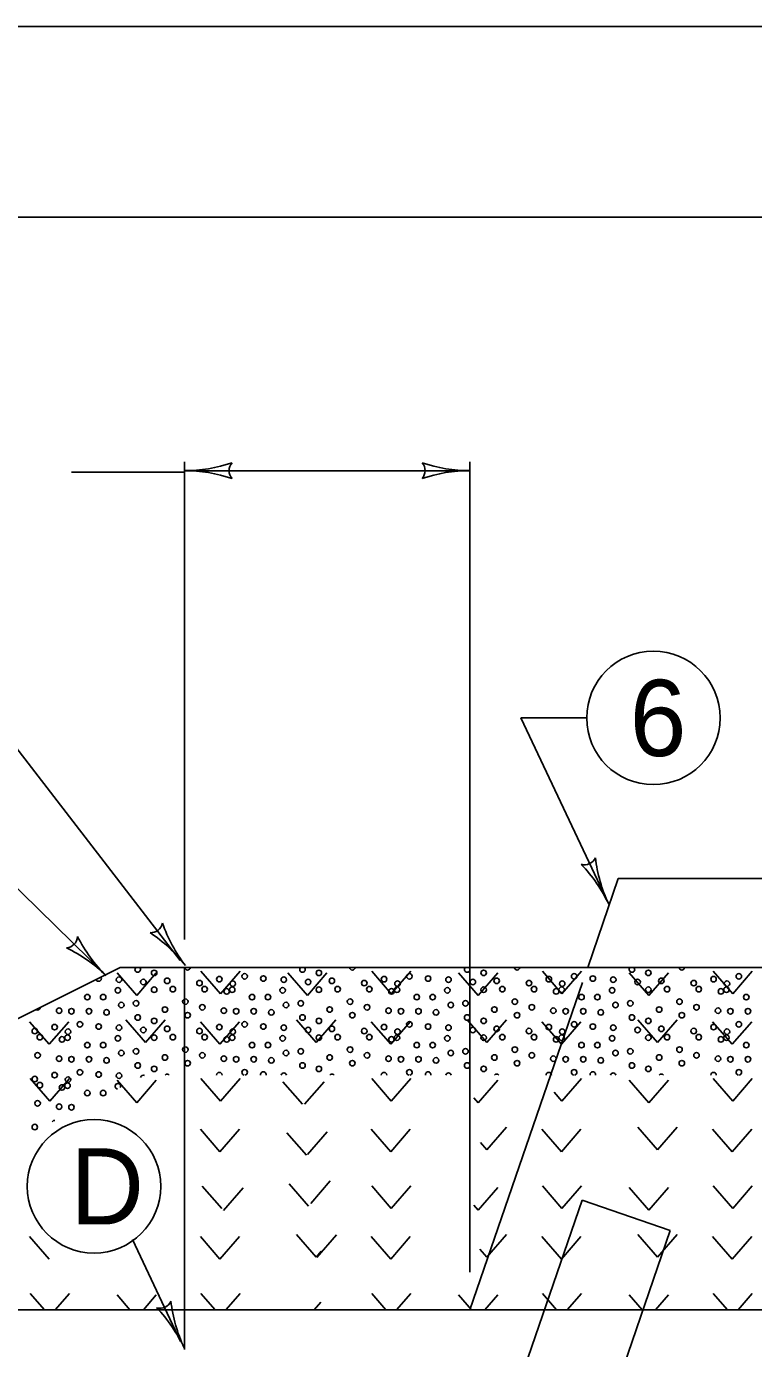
# Model space of a CAD drawing. Extents: x 1000 to 1036.3, y 1000 to 1022.
# Drawn here: x 1011.788 to 1013.695, y 1018.533 to 1022 of the extents above; entities that cross this region are included whole.
import ezdxf

# ---------------------------------------------------------------- set-up
doc = ezdxf.new("R2010")
doc.units = 0
for name, color, linetype in [('1', 7, 'Continuous'), ('10', 7, 'Continuous'), ('11', 7, 'Continuous'), ('5', 7, 'Continuous')]:
    doc.layers.add(name, color=color, linetype=linetype)

msp = doc.modelspace()

# ---------------------------------------------------------------- linework, layer by layer
at = {"layer": '1'}
for p, q in [((1012.2019, 1020.8578), (1012.2019, 1019.6054)), ((1012.9505, 1020.8578), (1012.9505, 1018.7325)), ((1011.9063, 1020.8312), (1012.2019, 1020.8312)), ((1012.2019, 1020.8349), (1012.9505, 1020.8349)), ((1011.5319, 1020.4044), (1012.1912, 1019.5502)), ((1013.3146, 1019.6981), (1013.0843, 1020.1865)), ((1013.0843, 1020.1865), (1013.2569, 1020.1865)), ((1011.731, 1019.7716), (1011.9966, 1019.5106)), ((1013.3399, 1019.7651), (1013.2597, 1019.5321)), ((1013.3399, 1019.7651), (1014.3304, 1019.7651)), ((1012.0336, 1019.5321), (1010.2383, 1018.6344)), ((1012.0255, 1019.5179), (1012.0769, 1019.4589)), ((1012.0336, 1019.5321), (1014.5406, 1019.5321)), ((1012.0769, 1019.4589), (1012.1283, 1019.5179)), ((1012.2019, 1019.5321), (1012.2019, 1018.5303)), ((1012.2454, 1019.5221), (1012.2968, 1019.4632)), ((1012.2968, 1019.4632), (1012.3482, 1019.5221)), ((1012.4732, 1019.5179), (1012.5246, 1019.4589)), ((1012.5246, 1019.4589), (1012.5759, 1019.5179)), ((1012.6931, 1019.5221), (1012.7444, 1019.4632)), ((1012.7444, 1019.4632), (1012.7958, 1019.5221)), ((1012.9208, 1019.5179), (1012.9723, 1019.4589)), ((1012.9723, 1019.4589), (1013.0236, 1019.5179)), ((1013.1408, 1019.5221), (1013.1921, 1019.4632)), ((1013.1921, 1019.4632), (1013.2435, 1019.5221)), ((1013.3685, 1019.5179), (1013.4199, 1019.4589)), ((1013.4199, 1019.4589), (1013.4713, 1019.5179)), ((1013.5884, 1019.5221), (1013.6398, 1019.4632)), ((1013.6398, 1019.4632), (1013.6912, 1019.5221)), ((1013.2463, 1019.493), (1012.9505, 1018.6344)), ((1011.7962, 1019.3894), (1011.8476, 1019.3305)), ((1011.8476, 1019.3305), (1011.899, 1019.3894)), ((1012.0484, 1019.3945), (1012.0998, 1019.3355)), ((1012.0998, 1019.3355), (1012.1512, 1019.3945)), ((1012.2438, 1019.3894), (1012.2953, 1019.3305)), ((1012.2953, 1019.3305), (1012.3467, 1019.3894)), ((1012.4961, 1019.3945), (1012.5475, 1019.3355)), ((1012.5475, 1019.3355), (1012.5988, 1019.3945)), ((1012.6915, 1019.3894), (1012.7429, 1019.3305)), ((1012.7429, 1019.3305), (1012.7943, 1019.3894)), ((1012.9438, 1019.3945), (1012.9952, 1019.3355)), ((1012.9952, 1019.3355), (1013.0465, 1019.3945)), ((1013.1392, 1019.3894), (1013.1906, 1019.3305)), ((1013.1906, 1019.3305), (1013.242, 1019.3894)), ((1013.3914, 1019.3945), (1013.4428, 1019.3355)), ((1013.4428, 1019.3355), (1013.4942, 1019.3945)), ((1013.5868, 1019.3894), (1013.6383, 1019.3305)), ((1013.6383, 1019.3305), (1013.6897, 1019.3894)), ((1011.7978, 1019.2405), (1011.8491, 1019.1816)), ((1011.8491, 1019.1816), (1011.9005, 1019.2405)), ((1012.0255, 1019.2363), (1012.0769, 1019.1773)), ((1012.0769, 1019.1773), (1012.1283, 1019.2363)), ((1012.2454, 1019.2405), (1012.2968, 1019.1816)), ((1012.2968, 1019.1816), (1012.3482, 1019.2405)), ((1012.4603, 1019.2325), (1012.5117, 1019.1736)), ((1012.5171, 1019.1731), (1012.5685, 1019.232)), ((1012.6931, 1019.2405), (1012.7444, 1019.1816)), ((1012.7444, 1019.1816), (1012.7958, 1019.2405)), ((1012.9723, 1019.1773), (1013.0236, 1019.2363)), ((1013.1921, 1019.1816), (1013.2435, 1019.2405)), ((1013.3685, 1019.2363), (1013.4199, 1019.1773)), ((1013.4199, 1019.1773), (1013.4713, 1019.2363)), ((1013.5884, 1019.2405), (1013.6398, 1019.1816)), ((1013.6398, 1019.1816), (1013.6912, 1019.2405)), ((1012.9612, 1019.19), (1012.9723, 1019.1773)), ((1013.1713, 1019.2054), (1013.1921, 1019.1816)), ((1012.2438, 1019.1078), (1012.2953, 1019.0489)), ((1012.2953, 1019.0489), (1012.3467, 1019.1078)), ((1012.471, 1019.0987), (1012.5223, 1019.0398)), ((1012.5251, 1019.0419), (1012.5765, 1019.1008)), ((1012.6915, 1019.1078), (1012.7429, 1019.0489)), ((1012.7429, 1019.0489), (1012.7943, 1019.1078)), ((1012.9952, 1019.0539), (1013.0465, 1019.1129)), ((1013.1392, 1019.1078), (1013.1906, 1019.0489)), ((1013.1906, 1019.0489), (1013.242, 1019.1078)), ((1013.3914, 1019.1129), (1013.4428, 1019.0539)), ((1013.4428, 1019.0539), (1013.4942, 1019.1129)), ((1013.5868, 1019.1078), (1013.6383, 1019.0489)), ((1013.6383, 1019.0489), (1013.6897, 1019.1078)), ((1012.9784, 1019.0732), (1012.9952, 1019.0539)), ((1012.2485, 1018.9587), (1012.2999, 1018.8998)), ((1012.3048, 1018.8948), (1012.3563, 1018.9537)), ((1012.4763, 1018.9648), (1012.5277, 1018.9059)), ((1012.5331, 1018.9134), (1012.5845, 1018.9723)), ((1012.6931, 1018.9589), (1012.7444, 1018.9)), ((1012.7444, 1018.9), (1012.7958, 1018.9589)), ((1012.9723, 1018.8958), (1013.0236, 1018.9548)), ((1013.1408, 1018.9589), (1013.1921, 1018.9)), ((1013.1921, 1018.9), (1013.2435, 1018.9589)), ((1013.3685, 1018.9548), (1013.4199, 1018.8958)), ((1013.4199, 1018.8958), (1013.4713, 1018.9548)), ((1013.5884, 1018.9589), (1013.6398, 1018.9)), ((1013.6398, 1018.9), (1013.6912, 1018.9589)), ((1013.2448, 1018.9218), (1012.0873, 1015.5608)), ((1013.2448, 1018.9218), (1013.4761, 1018.8422)), ((1012.9613, 1018.9083), (1012.9723, 1018.8958)), ((1011.7962, 1018.8263), (1011.8476, 1018.7673)), ((1012.0662, 1018.8185), (1012.1917, 1018.5513)), ((1012.2438, 1018.8263), (1012.2953, 1018.7673)), ((1012.2953, 1018.7673), (1012.3467, 1018.8263)), ((1013.4761, 1018.8422), (1012.3187, 1015.4811)), ((1012.4961, 1018.8313), (1012.5475, 1018.7723)), ((1012.5492, 1018.7715), (1012.6006, 1018.8304)), ((1012.6915, 1018.8263), (1012.7429, 1018.7673)), ((1012.7429, 1018.7673), (1012.7943, 1018.8263)), ((1012.9952, 1018.7723), (1013.0465, 1018.8313)), ((1013.1392, 1018.8263), (1013.1906, 1018.7673)), ((1013.1906, 1018.7673), (1013.242, 1018.8263)), ((1013.3914, 1018.8313), (1013.4428, 1018.7723)), ((1013.4428, 1018.7723), (1013.4942, 1018.8313)), ((1013.5868, 1018.8263), (1013.6383, 1018.7673)), ((1013.6383, 1018.7673), (1013.6897, 1018.8263)), ((1012.5475, 1018.7723), (1012.5608, 1018.7877)), ((1012.9768, 1018.7935), (1012.9952, 1018.7723)), ((1011.7978, 1018.6773), (1011.8352, 1018.6344)), ((1011.8631, 1018.6344), (1011.9005, 1018.6773)), ((1012.0255, 1018.6732), (1012.0593, 1018.6344)), ((1012.0945, 1018.6344), (1012.1283, 1018.6732)), ((1012.2454, 1018.6773), (1012.2828, 1018.6344)), ((1012.3108, 1018.6344), (1012.3482, 1018.6773)), ((1012.6931, 1018.6773), (1012.7305, 1018.6344)), ((1012.7584, 1018.6344), (1012.7958, 1018.6773)), ((1012.9208, 1018.6732), (1012.9546, 1018.6344)), ((1012.9898, 1018.6344), (1013.0236, 1018.6732)), ((1013.1408, 1018.6773), (1013.1782, 1018.6344)), ((1013.2061, 1018.6344), (1013.2435, 1018.6773)), ((1013.3685, 1018.6732), (1013.4023, 1018.6344)), ((1013.4375, 1018.6344), (1013.4713, 1018.6732)), ((1013.5884, 1018.6773), (1013.6258, 1018.6344)), ((1013.6538, 1018.6344), (1013.6912, 1018.6773)), ((1012.5422, 1018.6344), (1012.5596, 1018.6543)), ((1010.0299, 1018.6344), (1014.4198, 1018.6344))]:
    msp.add_line(p, q, dxfattribs=at)
for centre, radius, start, end in [((1012.202, 1021.2259), 0.3909, 270.0061, 288.6528), ((1012.3506, 1020.835), 0.0313, 139.1087, 221.2254), ((1012.8018, 1020.835), 0.0313, 318.7746, 40.8913), ((1012.9505, 1021.2259), 0.3909, 251.3472, 269.9939), ((1012.202, 1020.444), 0.3909, 90, 90.0122), ((1012.202, 1020.444), 0.3909, 71.3312, 90), ((1012.9505, 1020.444), 0.3909, 90, 108.6688), ((1012.9505, 1020.444), 0.3909, 89.9878, 90), ((1013.2513, 1019.8326), 0.0313, 254.0148, 336.1315), ((1013.6682, 1019.8648), 0.3909, 186.5873, 205.2341), ((1012.961, 1019.5314), 0.3909, 25.2402, 43.909), ((1012.961, 1019.5314), 0.3909, 25.228, 25.2402), ((1012.1138, 1019.6545), 0.0313, 266.433, 348.5497), ((1012.5141, 1019.7757), 0.3909, 199.0056, 217.6523), ((1011.8906, 1019.6148), 0.0313, 274.2733, 356.39), ((1012.2706, 1019.7894), 0.3909, 206.8458, 225.4926), ((1011.8951, 1019.298), 0.3909, 37.6584, 56.3272), ((1011.7226, 1019.2318), 0.3909, 45.4987, 64.1675), ((1011.8951, 1019.298), 0.3909, 37.6462, 37.6584), ((1011.7226, 1019.2318), 0.3909, 45.4865, 45.4987), ((1012.1379, 1018.6695), 0.0313, 253.9324, 336.0491), ((1011.8472, 1018.3687), 0.3909, 25.1578, 43.8266), ((1012.5549, 1018.7011), 0.3909, 186.505, 205.1517), ((1011.8472, 1018.3687), 0.3909, 25.1456, 25.1578)]:
    msp.add_arc(centre, radius, start, end, dxfattribs=at)
at = {"layer": '10'}
for p, q in [((1000, 1022), (1036, 1022)), ((1007, 1021.5), (1035.5, 1021.5))]:
    msp.add_line(p, q, dxfattribs=at)
at = {"layer": '11'}
msp.add_lwpolyline([(1007, 1000.5), (1035.5, 1000.5), (1035.5, 1021.5), (1007, 1021.5)], close=True, dxfattribs=at)
msp.add_lwpolyline([(1007, 1000.5), (1035.5, 1000.5), (1035.5, 1021.5), (1007, 1021.5)], close=True, dxfattribs=at)
msp.add_lwpolyline([(1007, 1000.5), (1035.5, 1000.5), (1035.5, 1021.5), (1007, 1021.5)], close=True, dxfattribs=at)
msp.add_lwpolyline([(1007, 1000.5), (1035.5, 1000.5), (1035.5, 1021.5), (1007, 1021.5)], close=True, dxfattribs=at)
for centre in [(1013.4319, 1020.1865), (1011.965, 1018.958)]:
    msp.add_circle(centre, 0.175, dxfattribs=at)
at = {"layer": '5'}
for centre in [(1012.0306, 1019.4999), (1012.1227, 1019.5178), (1012.1568, 1019.497), (1012.2936, 1019.5014), (1012.36, 1019.5088), (1012.4091, 1019.5029), (1012.4626, 1019.4999), (1012.5547, 1019.5178), (1012.5888, 1019.497), (1012.7256, 1019.5014), (1012.792, 1019.5088), (1012.8411, 1019.5029), (1012.8946, 1019.4999), (1012.9867, 1019.5178), (1013.0208, 1019.497), (1013.1576, 1019.5014), (1013.224, 1019.5088), (1013.2731, 1019.5029), (1013.3266, 1019.4999), (1013.4187, 1019.5178), (1013.4528, 1019.497), (1013.5896, 1019.5014), (1013.656, 1019.5088), (1012.0276, 1019.4721), (1012.0944, 1019.494), (1012.1227, 1019.4736), (1012.1717, 1019.4751), (1012.2416, 1019.491), (1012.2549, 1019.4751), (1012.3129, 1019.4692), (1012.3274, 1019.4736), (1012.3288, 1019.4895), (1012.4596, 1019.4721), (1012.5264, 1019.494), (1012.5547, 1019.4736), (1012.6037, 1019.4751), (1012.6736, 1019.491), (1012.6869, 1019.4751), (1012.7449, 1019.4692), (1012.7594, 1019.4736), (1012.7608, 1019.4895), (1012.8916, 1019.4721), (1012.9584, 1019.494), (1012.9867, 1019.4736), (1013.0357, 1019.4751), (1013.1056, 1019.491), (1013.1189, 1019.4751), (1013.1769, 1019.4692), (1013.1914, 1019.4736), (1013.1928, 1019.4895), (1013.3236, 1019.4721), (1013.3904, 1019.494), (1013.4187, 1019.4736), (1013.4677, 1019.4751), (1013.5376, 1019.491), (1013.5509, 1019.4751), (1013.6089, 1019.4692), (1013.6234, 1019.4736), (1013.6248, 1019.4895), (1011.9474, 1019.4543), (1011.989, 1019.4543), (1012.0365, 1019.4335), (1012.0752, 1019.438), (1012.2044, 1019.4424), (1012.249, 1019.4276), (1012.3794, 1019.4543), (1012.421, 1019.4543), (1012.4685, 1019.4335), (1012.5072, 1019.438), (1012.6364, 1019.4424), (1012.681, 1019.4276), (1012.8114, 1019.4543), (1012.853, 1019.4543), (1012.9005, 1019.4335), (1012.9392, 1019.438), (1013.0684, 1019.4424), (1013.113, 1019.4276), (1013.2434, 1019.4543), (1013.285, 1019.4543), (1013.3325, 1019.4335), (1013.3712, 1019.438), (1013.5004, 1019.4424), (1013.545, 1019.4276), (1013.6754, 1019.4543), (1011.8734, 1019.4186), (1011.9058, 1019.4172), (1011.9518, 1019.4172), (1011.9979, 1019.4142), (1012.0796, 1019.4008), (1012.1227, 1019.3919), (1012.1509, 1019.4216), (1012.2104, 1019.4068), (1012.3054, 1019.4186), (1012.3378, 1019.4172), (1012.3838, 1019.4172), (1012.4299, 1019.4142), (1012.5116, 1019.4008), (1012.5547, 1019.3919), (1012.5829, 1019.4216), (1012.6424, 1019.4068), (1012.7374, 1019.4186), (1012.7698, 1019.4172), (1012.8158, 1019.4172), (1012.8619, 1019.4142), (1012.9436, 1019.4008), (1012.9867, 1019.3919), (1013.0149, 1019.4216), (1013.0744, 1019.4068), (1013.1694, 1019.4186), (1013.2018, 1019.4172), (1013.2478, 1019.4172), (1013.2939, 1019.4142), (1013.3756, 1019.4008), (1013.4187, 1019.3919), (1013.4469, 1019.4216), (1013.5064, 1019.4068), (1013.6014, 1019.4186), (1013.6338, 1019.4172), (1013.6798, 1019.4172), (1011.8096, 1019.3652), (1011.8616, 1019.3756), (1011.8968, 1019.3636), (1011.928, 1019.383), (1011.9771, 1019.377), (1012.0306, 1019.374), (1012.0944, 1019.3681), (1012.1568, 1019.3711), (1012.2416, 1019.3652), (1012.2936, 1019.3756), (1012.3288, 1019.3636), (1012.36, 1019.383), (1012.4091, 1019.377), (1012.4626, 1019.374), (1012.5264, 1019.3681), (1012.5888, 1019.3711), (1012.6736, 1019.3652), (1012.7256, 1019.3756), (1012.7608, 1019.3636), (1012.792, 1019.383), (1012.8411, 1019.377), (1012.8946, 1019.374), (1012.9584, 1019.3681), (1013.0208, 1019.3711), (1013.1056, 1019.3652), (1013.1576, 1019.3756), (1013.1928, 1019.3636), (1013.224, 1019.383), (1013.2731, 1019.377), (1013.3266, 1019.374), (1013.3904, 1019.3681), (1013.4528, 1019.3711), (1013.5376, 1019.3652), (1013.5896, 1019.3756), (1013.6248, 1019.3636), (1013.656, 1019.383), (1011.8229, 1019.3492), (1011.8809, 1019.3433), (1011.8954, 1019.3478), (1011.9474, 1019.3284), (1011.989, 1019.3284), (1012.0276, 1019.3462), (1012.1227, 1019.3478), (1012.1717, 1019.3492), (1012.2549, 1019.3492), (1012.3129, 1019.3433), (1012.3274, 1019.3478), (1012.3794, 1019.3284), (1012.421, 1019.3284), (1012.4596, 1019.3462), (1012.5547, 1019.3478), (1012.6037, 1019.3492), (1012.6869, 1019.3492), (1012.7449, 1019.3433), (1012.7594, 1019.3478), (1012.8114, 1019.3284), (1012.853, 1019.3284), (1012.8916, 1019.3462), (1012.9867, 1019.3478), (1013.0357, 1019.3492), (1013.1189, 1019.3492), (1013.1769, 1019.3433), (1013.1914, 1019.3478), (1013.2434, 1019.3284), (1013.285, 1019.3284), (1013.3236, 1019.3462), (1013.4187, 1019.3478), (1013.4677, 1019.3492), (1013.5509, 1019.3492), (1013.6089, 1019.3433), (1013.6234, 1019.3478), (1013.6754, 1019.3284), (1011.817, 1019.3017), (1011.8734, 1019.2928), (1011.9058, 1019.2913), (1011.9518, 1019.2913), (1011.9979, 1019.2883), (1012.0365, 1019.3076), (1012.0752, 1019.3121), (1012.1509, 1019.2958), (1012.2044, 1019.3166), (1012.249, 1019.3017), (1012.3054, 1019.2928), (1012.3378, 1019.2913), (1012.3838, 1019.2913), (1012.4299, 1019.2883), (1012.4685, 1019.3076), (1012.5072, 1019.3121), (1012.5829, 1019.2958), (1012.6364, 1019.3166), (1012.681, 1019.3017), (1012.7374, 1019.2928), (1012.7698, 1019.2913), (1012.8158, 1019.2913), (1012.8619, 1019.2883), (1012.9005, 1019.3076), (1012.9392, 1019.3121), (1013.0149, 1019.2958), (1013.0684, 1019.3166), (1013.113, 1019.3017), (1013.1694, 1019.2928), (1013.2018, 1019.2913), (1013.2478, 1019.2913), (1013.2939, 1019.2883), (1013.3325, 1019.3076), (1013.3712, 1019.3121), (1013.4469, 1019.2958), (1013.5004, 1019.3166), (1013.545, 1019.3017), (1013.6014, 1019.2928), (1013.6338, 1019.2913), (1013.6798, 1019.2913), (1011.928, 1019.2571), (1012.0796, 1019.2749), (1012.1227, 1019.266), (1012.2104, 1019.2809), (1012.5116, 1019.2749), (1012.5547, 1019.266), (1012.6424, 1019.2809), (1012.9436, 1019.2749), (1012.9867, 1019.266), (1013.0744, 1019.2809), (1013.3756, 1019.2749), (1013.4187, 1019.266), (1013.5064, 1019.2809), (1011.8096, 1019.2393), (1011.8229, 1019.2234), (1011.8616, 1019.2497), (1011.8809, 1019.2174), (1011.8954, 1019.2219), (1011.8968, 1019.2378), (1011.9771, 1019.2512), (1012.0306, 1019.2482), (1011.9474, 1019.2026), (1011.989, 1019.2026), (1011.817, 1019.1758), (1011.8734, 1019.1669), (1011.9058, 1019.1654), (1011.8096, 1019.1134)]:
    msp.add_circle(centre, 0.00723, dxfattribs=at)
for centre, start, end in [((1011.9771, 1019.5029), 199.901, 33.2291), ((1012.0796, 1019.5266), 130.8871, 49.1129), ((1012.2104, 1019.5326), 184.2606, 355.7394), ((1012.5116, 1019.5266), 130.8871, 49.1129), ((1012.6424, 1019.5326), 184.2606, 355.7394), ((1012.9436, 1019.5266), 130.8871, 49.1129), ((1013.0744, 1019.5326), 184.2606, 355.7394), ((1013.3756, 1019.5266), 130.8871, 49.1129), ((1013.5064, 1019.5326), 184.2606, 355.7394), ((1011.817, 1019.4276), 234.5871, 358.543), ((1012.36, 1019.2571), 277.1478, 262.8522), ((1012.792, 1019.2571), 277.1478, 262.8522), ((1013.224, 1019.2571), 277.1478, 262.8522), ((1013.656, 1019.2571), 277.1478, 262.8522), ((1012.0276, 1019.2204), 330.9098, 262.2203), ((1012.0944, 1019.2422), 63.8645, 169.2656), ((1012.1568, 1019.2452), 40.5346, 139.4654), ((1012.2936, 1019.2497), 1.8223, 178.1777), ((1012.4091, 1019.2512), 350.1447, 189.8553), ((1012.4626, 1019.2482), 14.1219, 165.8781), ((1012.5888, 1019.2452), 40.5346, 139.4654), ((1012.7256, 1019.2497), 1.8223, 178.1777), ((1012.8411, 1019.2512), 350.1447, 189.8553), ((1012.8946, 1019.2482), 14.1219, 165.8781), ((1013.0208, 1019.2452), 40.5346, 139.4654), ((1013.1576, 1019.2497), 1.8223, 178.1777), ((1013.2731, 1019.2512), 350.1447, 189.8553), ((1013.3266, 1019.2482), 14.1219, 165.8781), ((1013.4528, 1019.2452), 40.5346, 139.4654), ((1013.5896, 1019.2497), 1.8223, 178.1777), ((1011.8616, 1019.1238), 84.7116, 148.4185)]:
    msp.add_arc(centre, 0.00723, start, end, dxfattribs=at)

# ---------------------------------------------------------------- texts
at = {"layer": '1'}
for s, p in [('6', (1013.3697, 1020.0865)), ('D', (1011.9028, 1018.858))]:
    msp.add_text(s, height=0.2, dxfattribs=at).set_placement(p)

doc.saveas('drawing.dxf')
